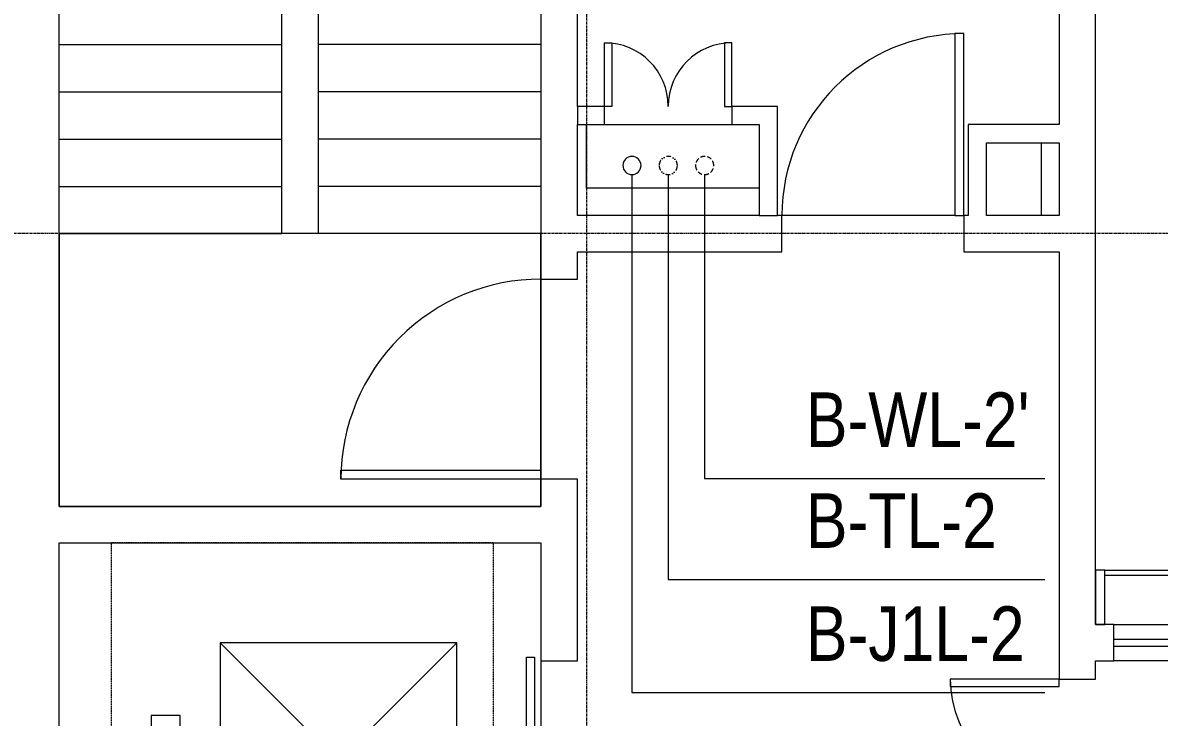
# Model space of a CAD drawing. Header units: millimetres. Extents: x 147592 to 200208, y -27981 to 8299.
# Drawn here: x 170900 to 177150, y -7310 to -3490 of the extents above; entities that cross this region are included whole.
import ezdxf

# ---------------------------------------------------------------- set-up
doc = ezdxf.new("R2010")
doc.units = ezdxf.units.MM
for name, pattern in [('TJ Dash', [1.6, 1, -0.6]), ('双点划线_2', [63.5, 25.4, -12.7, 0, -12.7, 0, -12.7]), ('架空线', [3.97, 2.38, -1.59]), ('架空线_2_', [3.97, 2.38, -1.59]), ('轴网线', [22.24, 12.7, -3.18, 3.18, -3.18]), ('长划线_2', [38.1, 25.4, -12.7])]:
    doc.linetypes.add(name, pattern=pattern)
for name, color, linetype, lineweight, true_color in [('A-DOOR-____-MCUT', 7, 'Continuous', 13, 0x00007f), ('A-FLOR-____-OTLN', 7, 'Continuous', 13, 0x007f00), ('A-GLAZ-____-OTLN', 7, 'Continuous', 13, 0x00007f)]:
    doc.layers.add(name, color=color, linetype=linetype, lineweight=lineweight, true_color=true_color)
for name, color, linetype, lineweight in [('A-GLAZ-CWMG-MCUT', 7, 'Continuous', 13), ('A-GLAZ-CWMG-OTLN', 7, 'Continuous', 5), ('A-WALL-____-MCUT', 7, 'Continuous', 13), ('I-WALL-____-MCUT', 7, 'Continuous', 13), ('P-PIPE-____-IDEN', 7, 'Continuous', 5), ('P-PIPE-____-OTLN', 7, 'Continuous', 35), ('Q-SPCQ-____-OTLN', 7, 'Continuous', 5), ('S-GRID-____-OTLN', 7, 'Continuous', 5), ('S-STRS-____-MBND', 7, 'Continuous', 5), ('S-STRS-____-OTLN', 7, 'Continuous', 5)]:
    doc.layers.add(name, color=color, linetype=linetype, lineweight=lineweight)
doc.styles.add('TJ_FangSong_Narrow_1', font='', dxfattribs={"height": 300})
doc.styles.get('TJ_FangSong_Narrow_1').set_extended_font_data('TJ_FangSong_Narrow')

# ---------------------------------------------------------------- blocks, each defined once
blk = doc.blocks.new('TJ单扇平开门 - M1023-1831567-三层给排水_消防平面图')
at = {"layer": 'A-DOOR-____-MCUT', "color": 175, "lineweight": 5, "true_color": 0x5151a7}
for p, q in [((500, 1100), (450, 1100)), ((450, 1100), (450, 100)), ((500, 100), (500, 1100)), ((450, 100), (500, 100))]:
    blk.add_line(p, q, dxfattribs=at)
at = {"layer": 'A-DOOR-____-MCUT', "color": 173, "lineweight": 5, "true_color": 0x5151be}
blk.add_arc((500, 100), 1000, 90, 180, dxfattribs=at)
blk = doc.blocks.new('电梯门 - 1100mm_入口宽度-1547718-三层给排水_消防平面图')
at = {"layer": 'Q-SPCQ-____-OTLN', "color": 251, "true_color": 0x515151}
for p, q in [((-570, -180), (-570, -135)), ((-570, -135), (570, -135)), ((570, -180), (-570, -180)), ((0, -135), (0, -180)), ((570, -135), (570, -180))]:
    blk.add_line(p, q, dxfattribs=at)
blk = doc.blocks.new('左右推拉窗 - C1015-1399711-三层给排水_消防平面图')
at = {"layer": 'A-GLAZ-____-OTLN', "color": 251, "lineweight": 5, "true_color": 0x515151}
for p, q in [((-490.5, -166.9), (-490.5, 33.1)), ((-490.5, 33.1), (509.5, 33.1)), ((509.5, 33.1), (509.5, -166.9)), ((-490.5, -46.9), (509.5, -46.9)), ((509.5, -86.9), (-490.5, -86.9)), ((509.5, -166.9), (-490.5, -166.9))]:
    blk.add_line(p, q, dxfattribs=at)
blk = doc.blocks.new('TJ客梯 - 1300_1300 TYP2-2462550-三层给排水_消防平面图')
at = {"layer": 'Q-SPCQ-____-OTLN', "color": 13, "linetype": 'TJ Dash', "true_color": 0xff5151}
for p, q in [((1200, 1050), (-1200, 1050)), ((-1200, 1050), (-1200, -1050)), ((1200, 1050), (-1200, 1050)), ((1200, -1050), (1200, 1050)), ((1200, -1050), (-1200, -1050)), ((1200, -1050), (-1200, -1050))]:
    blk.add_line(p, q, dxfattribs=at)
at = {"layer": 'Q-SPCQ-____-OTLN', "color": 131, "true_color": 0x51ffff}
for p, q in [((250, 830), (-250, 830)), ((-250, 830), (-250, 670)), ((250, 670), (250, 830)), ((-250, 670), (250, 670)), ((-650, -850), (650, 450)), ((650, -850), (-650, 450)), ((650, 450), (-650, 450)), ((-650, 450), (-650, -850)), ((650, -850), (650, 450)), ((-650, -850), (650, -850))]:
    blk.add_line(p, q, dxfattribs=at)
blk = doc.blocks.new('TJ单扇平开门 - FMB1222b-2064251-三层给排水_消防平面图')
at = {"layer": 'A-DOOR-____-MCUT', "color": 175, "lineweight": 5, "true_color": 0x5151a7}
for p, q in [((500, -100), (550, -100)), ((500, -1200), (500, -100)), ((550, -100), (550, -1200)), ((550, -1200), (500, -1200))]:
    blk.add_line(p, q, dxfattribs=at)
at = {"layer": 'A-DOOR-____-MCUT', "color": 173, "lineweight": 5, "true_color": 0x5151be}
blk.add_arc((550, -100), 1100, 180, 270, dxfattribs=at)
blk = doc.blocks.new('矩形竖梃 - 50_300mm 长方形-V183-三层给排水_消防平面图')
at = {"layer": 'A-GLAZ-CWMG-MCUT', "color": 251, "lineweight": 5, "true_color": 0x515151}
for p, q in [((-50, 0), (0, 0)), ((-50, -300), (-50, 0)), ((0, 0), (0, -300)), ((0, -300), (-50, -300))]:
    blk.add_line(p, q, dxfattribs=at)
blk = doc.blocks.new('矩形竖梃 - 30mm 正方形-V189-三层给排水_消防平面图')
at = {"layer": 'A-GLAZ-CWMG-OTLN', "color": 251, "true_color": 0x515151}
for p, q in [((176850, -6500), (177950, -6500)), ((177950, -6530), (176850, -6530))]:
    blk.add_line(p, q, dxfattribs=at)
blk = doc.blocks.new('TJ双扇平开门 - M1222-1543866-三层给排水_消防平面图')
at = {"layer": 'A-DOOR-____-MCUT', "color": 175, "lineweight": 5, "true_color": 0x5151a7}
for p, q in [((-600, 100), (-600, 700)), ((-600, 700), (-560, 700)), ((-560, 700), (-560, 100)), ((600, 700), (560, 700)), ((560, 700), (560, 100)), ((600, 100), (600, 700)), ((-560, 100), (-600, 100)), ((560, 100), (600, 100))]:
    blk.add_line(p, q, dxfattribs=at)
at = {"layer": 'A-DOOR-____-MCUT', "color": 173, "lineweight": 5, "true_color": 0x5151be}
for centre, start, end in [((-600, 100), 0, 90), ((600, 100), 90, 180)]:
    blk.add_arc(centre, 600, start, end, dxfattribs=at)
blk = doc.blocks.new('TJ双扇平开门 - FMC0723-2632172-三层给排水_消防平面图')
at = {"layer": 'A-DOOR-____-MCUT', "color": 175, "lineweight": 5, "true_color": 0x5151a7}
for p, q in [((-350, 50), (-350, 400)), ((-350, 400), (-310, 400)), ((-310, 400), (-310, 50)), ((350, 400), (310, 400)), ((310, 400), (310, 50)), ((350, 50), (350, 400)), ((-310, 50), (-350, 50)), ((310, 50), (350, 50))]:
    blk.add_line(p, q, dxfattribs=at)
at = {"layer": 'A-DOOR-____-MCUT', "color": 173, "lineweight": 5, "true_color": 0x5151be}
for centre, start, end in [((-350, 50), 0, 90), ((350, 50), 90, 180)]:
    blk.add_arc(centre, 350, start, end, dxfattribs=at)
blk = doc.blocks.new('YXQH_AR_B9-20_rvt-1-三层给排水_消防平面图')
at = {"layer": 'A-FLOR-____-OTLN', "color": 95, "lineweight": 5, "true_color": 0x51a751}
for p, q in [((174000, -4400), (174000, -4050)), ((174100, -4050), (174800, -4050)), ((176500, -4150), (176500, -4550)), ((174950, -4400), (174000, -4400)), ((176025, -4550), (175075, -4550)), ((173750, -4900), (173750, -5950)), ((173750, -7000), (173750, -8100))]:
    blk.add_line(p, q, dxfattribs=at)
at = {"layer": 'A-WALL-____-MCUT', "color": 251, "lineweight": 5, "true_color": 0x515151}
for p, q in [((171100, -6150), (171100, 50)), ((173750, 50), (173750, -4900)), ((176800, -6800), (176800, -1350)), ((173950, -3950), (173950, -1650)), ((176600, -1650), (176600, -4050)), ((173950, -3950), (173950, -4050)), ((173950, -4550), (173950, -4050)), ((176600, -4050), (176100, -4050)), ((176100, -4050), (176100, -4150)), ((176100, -4150), (176100, -4550)), ((176200, -4150), (176600, -4150)), ((176200, -4550), (176200, -4150)), ((176600, -4150), (176600, -4550)), ((174950, -4550), (173950, -4550)), ((174950, -4550), (175050, -4550)), ((175075, -4550), (175050, -4550)), ((175075, -4750), (175075, -4550)), ((176100, -4550), (176075, -4550)), ((176075, -4550), (176075, -4750)), ((176600, -4550), (176200, -4550)), ((173950, -4900), (173950, -4750)), ((173950, -4750), (175075, -4750)), ((176075, -4750), (176600, -4750)), ((176600, -4750), (176600, -7100)), ((173750, -4900), (173950, -4900)), ((173950, -6000), (173750, -6000)), ((173750, -6000), (173750, -6150)), ((173950, -6150), (173950, -6000)), ((173750, -6150), (171100, -6150)), ((173950, -6350), (173950, -6150)), ((171100, -6350), (173750, -6350)), ((171100, -8750), (171100, -6350)), ((173750, -6350), (173750, -7000)), ((173950, -7000), (173950, -6350)), ((176900, -6800), (176800, -6800)), ((173750, -7000), (173950, -7000)), ((176800, -7000), (176900, -7000)), ((176800, -7100), (176800, -7000)), ((176600, -7100), (176800, -7100))]:
    blk.add_line(p, q, dxfattribs=at)
at = {"layer": 'I-WALL-____-MCUT', "color": 251, "lineweight": 5, "true_color": 0x515151}
for p, q in [((174100, -3950), (173950, -3950)), ((174100, -4050), (174100, -3950)), ((174950, -3950), (174800, -3950)), ((174800, -3950), (174800, -4050)), ((175050, -3950), (174950, -3950)), ((175050, -4550), (175050, -3950)), ((173950, -4050), (174100, -4050)), ((174800, -4050), (174950, -4050)), ((174950, -4050), (174950, -4550))]:
    blk.add_line(p, q, dxfattribs=at)
at = {"layer": 'S-GRID-____-OTLN', "color": 173, "linetype": '轴网线', "true_color": 0x5151ff}
for p, q in [((174000, 7499.5), (174000, -27181.2)), ((199020.5, -4650), (148525.8, -4650))]:
    blk.add_line(p, q, dxfattribs=at)
at = {"layer": 'S-STRS-____-MBND', "color": 251, "linetype": '架空线', "true_color": 0x515151}
for p, q in [((172525, -1530), (172525, -4650)), ((173750, -1530), (173750, -4650)), ((173750, -3610), (172525, -3610)), ((173750, -3610), (172525, -3610)), ((173750, -3870), (172525, -3870)), ((173750, -3870), (172525, -3870)), ((173750, -4130), (172525, -4130)), ((173750, -4130), (172525, -4130)), ((173750, -4390), (172525, -4390)), ((173750, -4390), (172525, -4390)), ((172325, -4650), (171100, -4650)), ((171100, -4650), (171100, -6150)), ((172525, -4650), (172325, -4650)), ((173750, -4650), (172525, -4650)), ((173750, -6150), (173750, -4650)), ((171100, -6150), (173750, -6150))]:
    blk.add_line(p, q, dxfattribs=at)
at = {"layer": 'S-STRS-____-OTLN', "color": 251, "true_color": 0x515151}
for p, q in [((172325, -3610), (172325, -3350)), ((172525, -3350), (172525, -3610)), ((171100, -3610), (172325, -3610)), ((172325, -3870), (172325, -3610)), ((172525, -3610), (172525, -3870)), ((173750, -3610), (172525, -3610)), ((171100, -3870), (172325, -3870)), ((172325, -4130), (172325, -3870)), ((172525, -3870), (172525, -4130)), ((173750, -3870), (172525, -3870)), ((171100, -4130), (172325, -4130)), ((172325, -4390), (172325, -4130)), ((172525, -4130), (172525, -4390)), ((173750, -4130), (172525, -4130)), ((171100, -4390), (172325, -4390)), ((172325, -4650), (172325, -4390)), ((172525, -4390), (172525, -4650)), ((173750, -4390), (172525, -4390)), ((171100, -4650), (172325, -4650)), ((172525, -4650), (172325, -4650)), ((173750, -4650), (172525, -4650)), ((173750, -5950), (173750, -4900))]:
    blk.add_line(p, q, dxfattribs=at)
at = {"layer": 'S-STRS-____-OTLN', "color": 251, "linetype": '架空线', "true_color": 0x515151}
for p, q in [((171100, -3610), (172325, -3610)), ((173750, -3610), (172525, -3610)), ((171100, -3870), (172325, -3870)), ((173750, -3870), (172525, -3870)), ((171100, -4130), (172325, -4130)), ((173750, -4130), (172525, -4130)), ((171100, -4390), (172325, -4390)), ((173750, -4390), (172525, -4390)), ((171100, -4650), (172325, -4650))]:
    blk.add_line(p, q, dxfattribs=at)
at = {"color": 251, "lineweight": 5, "true_color": 0x515151}
for name, p in [('TJ单扇平开门 - M1023-1831567-三层给排水_消防平面图', (175575, -4650)), ('TJ双扇平开门 - FMC0723-2632172-三层给排水_消防平面图', (174450, -4000)), ('矩形竖梃 - 30mm 正方形-V189-三层给排水_消防平面图', (0, 0)), ('左右推拉窗 - C1015-1399711-三层给排水_消防平面图', (177390.5, -6833.1))]:
    blk.add_blockref(name, p, dxfattribs=at)
for name, p, rotation in [('TJ单扇平开门 - FMB1222b-2064251-三层给排水_消防平面图', (173850, -5450), 270), ('TJ客梯 - 1300_1300 TYP2-2462550-三层给排水_消防平面图', (172436.5, -7550), 89.99999999999878), ('电梯门 - 1100mm_入口宽度-1547718-三层给排水_消防平面图', (173850, -7550), 270), ('TJ双扇平开门 - M1222-1543866-三层给排水_消防平面图', (176700, -7700), 90)]:
    blk.add_blockref(name, p, dxfattribs=dict(at, rotation=rotation))
at = {"color": 251, "lineweight": 5, "true_color": 0x515151, "extrusion": (0, 0, -1)}
blk.add_blockref('矩形竖梃 - 50_300mm 长方形-V183-三层给排水_消防平面图', (-176800, -6500), dxfattribs=at)
blk = doc.blocks.new('YXQH_ST_B9-20_rvt-1-三层给排水_消防平面图')
at = {"layer": 'S-STRS-____-MBND', "color": 251, "linetype": '架空线_2_', "lineweight": 18, "true_color": 0x515151}
for p, q in [((172525, -1530), (172525, -4650)), ((173750, -1530), (173750, -4650)), ((173750, -3610), (172525, -3610)), ((173750, -3610), (172525, -3610)), ((173750, -3870), (172525, -3870)), ((173750, -3870), (172525, -3870)), ((173750, -4130), (172525, -4130)), ((173750, -4130), (172525, -4130)), ((173750, -4390), (172525, -4390)), ((173750, -4390), (172525, -4390)), ((173750, -4650), (172525, -4650))]:
    blk.add_line(p, q, dxfattribs=at)
blk = doc.blocks.new('TJ_管道立管标注-给排水 - 标准-585096-三层给排水_消防平面图')
at = {"layer": 'P-PIPE-____-IDEN'}
blk.add_line((0, 0), (13.328, 0), dxfattribs=at)

msp = doc.modelspace()

# ---------------------------------------------------------------- linework, layer by layer
at = {"layer": 'P-PIPE-____-IDEN'}
for p, q in [((174250, -4325), (174250, -7173.4)), ((174450, -4325), (174450, -6551.6)), ((174650, -4325), (174650, -5996.7)), ((174650, -5996.7), (175187.9, -5996.7)), ((174450, -6551.6), (175187.9, -6551.6)), ((174250, -7173.4), (175187.9, -7173.4))]:
    msp.add_line(p, q, dxfattribs=at)
at = {"layer": 'P-PIPE-____-OTLN', "color": 3, "lineweight": 5, "true_color": 0x00ff00}
for start, end in [(0, 180), (180, 0)]:
    msp.add_arc((174250, -4275), 50, start, end, dxfattribs=at)
at = {"layer": 'P-PIPE-____-OTLN', "color": 2, "linetype": '双点划线_2', "lineweight": 5, "true_color": 0xffff00}
for start, end in [(0, 180), (180, 360)]:
    msp.add_arc((174450, -4275), 50, start, end, dxfattribs=at)
at = {"layer": 'P-PIPE-____-OTLN', "color": 150, "linetype": '长划线_2', "lineweight": 5, "true_color": 0x0080ff}
for start, end in [(0, 180), (180, 360)]:
    msp.add_arc((174650, -4275), 50, start, end, dxfattribs=at)

# ---------------------------------------------------------------- block references
at = {"lineweight": 5}
for name in ['YXQH_AR_B9-20_rvt-1-三层给排水_消防平面图', 'YXQH_ST_B9-20_rvt-1-三层给排水_消防平面图']:
    msp.add_blockref(name, (0, 0), dxfattribs=at)
at = {"layer": 'P-PIPE-____-IDEN', "xscale": 99.99999999999993, "yscale": 99.99999999999993, "zscale": 99.99999999999993}
for p in [(175187.9, -5996.7), (175187.9, -6551.6), (175187.9, -7173.4)]:
    msp.add_blockref('TJ_管道立管标注-给排水 - 标准-585096-三层给排水_消防平面图', p, dxfattribs=at)

# ---------------------------------------------------------------- texts
at = {"layer": 'P-PIPE-____-IDEN', "color": 4, "true_color": 0x00ffff, "char_height": 300, "attachment_point": 1, "style": 'TJ_FangSong_Narrow_1'}
for s, insert, width in [("B-WL-2'", (175206.5, -5523.3), 1226.582), ('B-TL-2', (175206.5, -6078.2), 1194.514), ('B-J1L-2', (175206.5, -6700), 1338.818)]:
    msp.add_mtext(s, dxfattribs=dict(at, insert=insert, width=width))

doc.saveas('drawing.dxf')
